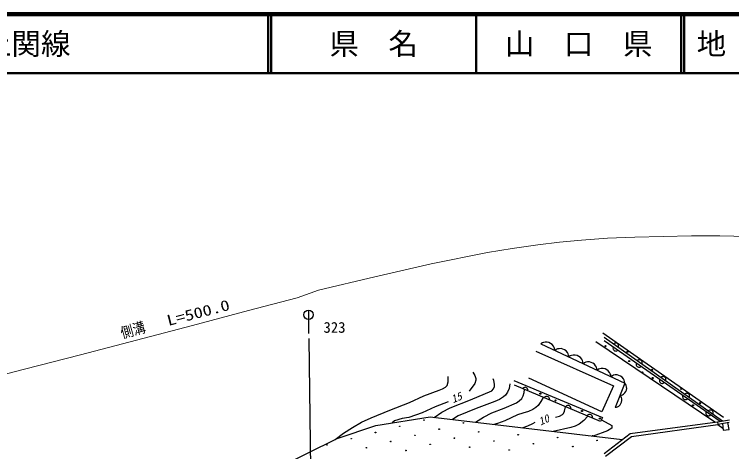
# Model space of a CAD drawing. Units: millimetres, scale not verified. Extents: x 27351 to 680000, y 20000 to 380000.
# Drawn here: x 254724 to 376306, y 305796 to 380000 of the extents above; entities that cross this region are included whole.
import ezdxf
from ezdxf.enums import TextEntityAlignment as Align

# ---------------------------------------------------------------- set-up
doc = ezdxf.new("R2010")
doc.units = ezdxf.units.MM
doc.header["$LTSCALE"] = 1000
for name, color, linetype, lineweight in [('M-BGD', 7, 'Continuous', 25), ('M-STR-HTXT', 7, 'Continuous', 13), ('M-STR-STRC', 7, 'Continuous', 25), ('M-TTL', 2, 'Continuous', 140), ('M-TTL-LINE', 7, 'Continuous', 50)]:
    doc.layers.add(name, color=color, linetype=linetype, lineweight=lineweight)
doc.layers.add('M-TTL-TXT', color=7, linetype='Continuous')
doc.styles.add('ＭＳ ゴシック', font='')
doc.styles.get('ＭＳ ゴシック').set_extended_font_data('MS Gothic')

msp = doc.modelspace()

# ---------------------------------------------------------------- linework, layer by layer
at = {"layer": 'M-BGD'}
for p, q in [((354474, 325949), (374930, 311643)), ((354675, 325213), (374744, 311005)), ((354675, 324678), (374332, 310945)), ((344231, 324246), (343979, 324077)), ((343979, 324077), (358218, 317392)), ((344438, 324321), (344231, 324246)), ((344693, 324374), (344438, 324321)), ((345041, 324382), (344693, 324374)), ((345346, 324297), (345041, 324382)), ((345628, 324164), (345346, 324297)), ((345889, 323984), (345628, 324164)), ((346105, 323711), (345889, 323984)), ((346227, 323481), (346105, 323711)), ((346302, 323273), (346227, 323481)), ((373462, 310823), (353271, 324411)), ((356195, 323470), (356186, 323354)), ((356231, 323591), (356195, 323470)), ((356375, 324156), (356273, 324081)), ((356482, 324203), (356375, 324156)), ((356622, 324227), (356482, 324203)), ((356738, 324218), (356622, 324227)), ((356859, 324181), (356738, 324218)), ((356990, 324089), (356859, 324181)), ((357064, 323987), (356990, 324089)), ((357111, 323880), (357064, 323987)), ((357090, 323503), (357126, 323624)), ((357135, 323741), (357111, 323880)), ((357126, 323624), (357135, 323741)), ((343110, 322873), (356279, 316991)), ((346332, 322972), (346302, 323273)), ((346584, 323141), (346332, 322972)), ((346792, 323216), (346584, 323141)), ((347046, 323269), (346792, 323216)), ((347395, 323277), (347046, 323269)), ((347699, 323192), (347395, 323277)), ((347982, 323059), (347699, 323192)), ((348242, 322879), (347982, 323059)), ((348458, 322606), (348242, 322879)), ((348580, 322376), (348458, 322606)), ((348655, 322169), (348580, 322376)), ((356186, 323354), (356211, 323215)), ((356211, 323215), (356259, 323108)), ((356259, 323108), (356334, 323007)), ((356334, 323007), (356465, 322915)), ((356465, 322915), (356587, 322879)), ((356587, 322879), (356703, 322871)), ((356703, 322871), (356842, 322896)), ((356842, 322896), (356949, 322943)), ((356949, 322943), (357050, 323019)), ((348686, 321867), (348655, 322169)), ((348947, 322042), (348686, 321867)), ((349163, 322120), (348947, 322042)), ((349427, 322175), (349163, 322120)), ((349789, 322184), (349427, 322175)), ((350105, 322095), (349789, 322184)), ((350399, 321958), (350105, 322095)), ((350669, 321771), (350399, 321958)), ((350894, 321487), (350669, 321771)), ((351020, 321248), (350894, 321487)), ((351098, 321033), (351020, 321248)), ((351130, 320719), (351098, 321033)), ((351844, 321016), (351589, 320963)), ((352192, 321025), (351844, 321016)), ((352497, 320939), (352192, 321025)), ((360389, 321314), (360287, 321240)), ((360496, 321361), (360389, 321314)), ((360636, 321385), (360496, 321361)), ((360752, 321376), (360636, 321385)), ((360873, 321340), (360752, 321376)), ((361003, 321247), (360873, 321340)), ((361078, 321145), (361003, 321247)), ((361125, 321038), (361078, 321145)), ((361149, 320899), (361125, 321038)), ((351382, 320888), (351130, 320719)), ((351589, 320963), (351382, 320888)), ((352779, 320807), (352497, 320939)), ((353040, 320627), (352779, 320807)), ((353256, 320353), (353040, 320627)), ((353378, 320124), (353256, 320353)), ((353453, 319916), (353378, 320124)), ((353483, 319614), (353453, 319916)), ((353735, 319784), (353483, 319614)), ((353943, 319858), (353735, 319784)), ((354197, 319911), (353943, 319858)), ((354546, 319920), (354197, 319911)), ((354850, 319834), (354546, 319920)), ((355133, 319702), (354850, 319834)), ((360126, 320724), (360118, 320607)), ((360118, 320607), (360143, 320468)), ((360162, 320845), (360126, 320724)), ((360143, 320468), (360190, 320362)), ((360190, 320362), (360266, 320260)), ((360266, 320260), (360397, 320168)), ((360397, 320168), (360518, 320132)), ((360518, 320132), (360635, 320124)), ((360635, 320124), (360774, 320149)), ((360774, 320149), (360880, 320197)), ((360880, 320197), (360982, 320272)), ((361104, 320662), (361140, 320783)), ((361140, 320783), (361149, 320899)), ((355393, 319522), (355133, 319702)), ((355609, 319248), (355393, 319522)), ((355731, 319019), (355609, 319248)), ((355806, 318811), (355731, 319019)), ((355837, 318510), (355806, 318811)), ((356089, 318679), (355837, 318510)), ((356296, 318754), (356089, 318679)), ((356551, 318806), (356296, 318754)), ((356899, 318815), (356551, 318806)), ((357204, 318729), (356899, 318815)), ((357486, 318597), (357204, 318729)), ((357747, 318417), (357486, 318597)), ((339366, 317860), (354407, 311576)), ((354274, 312579), (341906, 318261)), ((358218, 317392), (356546, 313314)), ((357963, 318143), (357747, 318417)), ((358085, 317914), (357963, 318143)), ((358160, 317706), (358085, 317914)), ((358190, 317405), (358160, 317706)), ((358371, 317186), (358218, 317392)), ((364058, 317977), (364050, 317861)), ((364050, 317861), (364074, 317721)), ((364094, 318098), (364058, 317977)), ((364074, 317721), (364122, 317615)), ((364122, 317615), (364197, 317513)), ((364197, 317513), (364329, 317422)), ((364403, 318473), (364301, 318398)), ((364329, 317422), (364450, 317386)), ((364510, 318520), (364403, 318473)), ((364450, 317386), (364566, 317378)), ((364649, 318543), (364510, 318520)), ((364566, 317378), (364705, 317402)), ((364766, 318535), (364649, 318543)), ((364705, 317402), (364812, 317450)), ((364887, 318498), (364766, 318535)), ((364812, 317450), (364913, 317526)), ((365017, 318406), (364887, 318498)), ((365092, 318304), (365017, 318406)), ((365139, 318197), (365092, 318304)), ((365117, 317820), (365154, 317941)), ((365163, 318057), (365139, 318197)), ((365154, 317941), (365163, 318057)), ((354073, 310908), (339500, 317058)), ((340944, 316578), (340861, 316483)), ((341039, 316647), (340944, 316578)), ((341170, 316700), (341039, 316647)), ((341285, 316717), (341170, 316700)), ((341411, 316707), (341285, 316717)), ((341559, 316645), (341411, 316707)), ((341654, 316561), (341559, 316645)), ((341722, 316467), (341654, 316561)), ((341776, 316336), (341722, 316467)), ((341792, 316221), (341776, 316336)), ((341782, 316094), (341792, 316221)), ((356279, 316991), (354274, 312579)), ((358361, 316002), (358461, 316246)), ((358443, 317014), (358371, 317186)), ((358499, 316801), (358443, 317014)), ((358461, 316246), (358521, 316507)), ((358521, 316507), (358499, 316801)), ((344588, 315041), (344504, 314946)), ((344682, 315110), (344588, 315041)), ((344813, 315163), (344682, 315110)), ((344928, 315179), (344813, 315163)), ((345054, 315169), (344928, 315179)), ((345202, 315107), (345054, 315169)), ((345297, 315024), (345202, 315107)), ((345366, 314930), (345297, 315024)), ((345419, 314799), (345366, 314930)), ((357383, 315356), (357637, 315395)), ((357537, 315151), (357383, 315356)), ((357609, 314978), (357537, 315151)), ((357664, 314766), (357609, 314978)), ((357637, 315395), (357809, 315467)), ((357809, 315467), (357998, 315580)), ((357998, 315580), (358220, 315774)), ((358220, 315774), (358361, 316002)), ((367989, 315230), (367981, 315114)), ((367981, 315114), (368006, 314975)), ((368025, 315352), (367989, 315230)), ((368006, 314975), (368053, 314868)), ((368417, 315631), (368315, 315556)), ((368524, 315678), (368417, 315631)), ((368663, 315702), (368524, 315678)), ((368780, 315693), (368663, 315702)), ((368901, 315656), (368780, 315693)), ((369031, 315564), (368901, 315656)), ((369106, 315462), (369031, 315564)), ((369153, 315355), (369106, 315462)), ((369131, 314978), (369168, 315099)), ((369177, 315216), (369153, 315355)), ((369168, 315099), (369177, 315216)), ((345435, 314683), (345419, 314799)), ((345425, 314557), (345435, 314683)), ((357164, 313544), (357386, 313738)), ((357386, 313738), (357527, 313966)), ((357527, 313966), (357627, 314210)), ((357627, 314210), (357686, 314471)), ((357686, 314471), (357664, 314766)), ((368053, 314868), (368129, 314767)), ((368129, 314767), (368260, 314675)), ((368260, 314675), (368381, 314639)), ((368381, 314639), (368498, 314631)), ((368498, 314631), (368637, 314656)), ((368637, 314656), (368743, 314703)), ((368743, 314703), (368845, 314779)), ((348231, 313503), (348147, 313408)), ((348325, 313572), (348231, 313503)), ((348456, 313625), (348325, 313572)), ((348572, 313642), (348456, 313625)), ((348698, 313632), (348572, 313642)), ((348845, 313570), (348698, 313632)), ((348940, 313486), (348845, 313570)), ((349009, 313392), (348940, 313486)), ((349062, 313261), (349009, 313392)), ((349079, 313146), (349062, 313261)), ((349069, 313019), (349079, 313146)), ((356549, 313321), (356803, 313359)), ((356803, 313359), (356975, 313431)), ((356975, 313431), (357164, 313544)), ((371921, 312484), (371913, 312367)), ((371957, 312605), (371921, 312484)), ((372431, 312789), (372329, 312714)), ((372538, 312836), (372431, 312789)), ((372677, 312860), (372538, 312836)), ((372794, 312851), (372677, 312860)), ((372915, 312815), (372794, 312851)), ((373045, 312722), (372915, 312815)), ((373120, 312620), (373045, 312722)), ((373167, 312513), (373120, 312620)), ((373191, 312374), (373167, 312513)), ((316003, 310224), (325195, 311686)), ((325195, 311686), (357772, 307838)), ((351874, 311966), (351791, 311871)), ((351968, 312035), (351874, 311966)), ((352099, 312088), (351968, 312035)), ((352215, 312104), (352099, 312088)), ((352341, 312094), (352215, 312104)), ((352488, 312032), (352341, 312094)), ((352583, 311949), (352488, 312032)), ((352652, 311854), (352583, 311949)), ((352705, 311723), (352652, 311854)), ((352722, 311608), (352705, 311723)), ((352712, 311482), (352722, 311608)), ((354407, 311576), (354073, 310908)), ((371913, 312367), (371937, 312228)), ((371937, 312228), (371985, 312122)), ((371985, 312122), (372060, 312020)), ((372060, 312020), (372192, 311929)), ((372192, 311929), (372313, 311893)), ((372313, 311893), (372429, 311884)), ((372429, 311884), (372569, 311909)), ((372569, 311909), (372675, 311957)), ((372675, 311957), (372776, 312032)), ((373145, 312137), (373182, 312258)), ((373182, 312258), (373191, 312374)), ((309422, 308030), (316003, 310224)), ((354220, 311202), (356012, 310239)), ((356012, 310239), (356012, 309771)), ((359119, 308858), (373889, 310881)), ((359317, 308381), (373957, 310386)), ((373889, 310881), (375950, 311178)), ((373889, 310881), (373957, 310386)), ((375895, 310768), (373957, 310386)), ((373957, 310386), (374832, 309756)), ((374778, 310548), (374855, 309426)), ((375895, 309536), (375637, 310717)), ((355276, 309303), (352852, 308419)), ((354684, 305498), (359119, 308858)), ((356012, 309771), (355276, 309303)), ((374855, 309426), (375895, 309536)), ((293121, 299999), (309422, 308030)), ((352781, 308427), (352803, 308568)), ((354905, 305038), (359317, 308381))]:
    msp.add_line(p, q, dxfattribs=at)
for points in [[(309076, 307860), (310520, 308934), (312012, 309905), (313588, 310776), (315215, 311559), (318345, 312865), (321705, 314153), (324141, 315241), (326710, 316255), (327315, 316454), (327830, 316744), (328070, 317043), (328253, 317625), (328277, 318553)], [(332455, 319284), (332790, 318746), (332973, 318194), (332969, 317944), (332782, 317370), (331828, 316046)], [(325856, 311608), (327206, 312477), (328590, 313226), (332043, 314569), (335669, 316127), (335928, 316448), (336111, 316881), (336127, 317264), (335993, 317861), (335902, 318135)], [(338722, 317299), (338571, 316507), (338317, 315868), (337958, 315382), (337627, 315083), (336942, 314669), (336154, 314321), (332977, 313127), (329948, 311868), (328995, 311237)], [(332868, 310780), (334232, 311626), (335646, 312369), (337752, 313167), (339833, 314080), (340315, 314396), (340748, 314810), (340986, 315242), (341135, 315827), (341204, 316339)], [(344350, 315011), (343974, 314289), (343517, 313640), (343124, 313277), (342614, 312953), (341875, 312634), (340916, 312344), (340021, 312042), (338928, 311548), (337838, 311037), (336629, 310598), (336007, 310409)], [(328277, 314270), (326045, 313388), (323843, 312410), (322731, 311965), (321577, 311617), (320445, 311427), (319136, 311021), (318780, 310666)], [(346451, 311659), (347098, 311815), (347627, 312081), (347809, 312286), (347958, 312650), (348117, 313421)], [(351945, 311806), (351224, 311091), (350441, 310481), (349783, 310147), (349022, 309893), (346054, 309222)], [(340818, 309841), (341763, 310177), (342624, 310596), (343005, 310823)]]:
    msp.add_lwpolyline(points, dxfattribs=at)
for centre, radius in [((354930, 323706), 100), ((358649, 322761), 100), ((358944, 321167), 100), ((362840, 319692), 100), ((361187, 319219), 100), ((362899, 318275), 100), ((362958, 318275), 100), ((367740, 316445), 100), ((343877, 315644), 100), ((346446, 314473), 100), ((369747, 313670), 100), ((370927, 314025), 100), ((350941, 312697), 100), ((353952, 311405), 100), ((320045, 310098), 50), ((324156, 311149), 50), ((330847, 310671), 50), ((315935, 309047), 50), ((326736, 309620), 50), ((333427, 309141), 50), ((311824, 307996), 50), ((322626, 308568), 50), ((329317, 308090), 50), ((336008, 307611), 50), ((340119, 308663), 50), ((346810, 308184), 50), ((353501, 307706), 50), ((307714, 306945), 50), ((314405, 306466), 50), ((318516, 307517), 50), ((325207, 307039), 50), ((331898, 306560), 50), ((342699, 307133), 50), ((349390, 306655), 50), ((321096, 305988), 50), ((338589, 306082), 50)]:
    msp.add_circle(centre, radius, dxfattribs=at)
at = {"layer": 'M-STR-HTXT'}
msp.add_line((302637, 331907), (306299, 333194), dxfattribs=at)
for points in [[(306299, 333194), (315827, 335477), (325386, 337647), (334939, 339568), (339081, 340277), (343434, 340915), (347101, 341354), (350882, 341704), (355272, 341997), (359869, 342198), (369507, 342395), (374309, 342411), (379026, 342323)], [(246990, 317383), (256469, 319801), (265956, 322250), (275438, 324724), (284916, 327217), (294392, 329722), (302637, 331907)]]:
    msp.add_lwpolyline(points, dxfattribs=at)
at = {"layer": 'M-STR-STRC'}
for p, q in [((304584, 329823), (304584, 325823)), ((304624, 325000), (305052, 292447))]:
    msp.add_line(p, q, dxfattribs=at)
msp.add_circle((304584, 329023), 800, dxfattribs=at)
at = {"layer": 'M-TTL'}
msp.add_line((680000, 380000), (40000, 380000), dxfattribs=at)
at = {"layer": 'M-TTL-LINE'}
for p, q in [((297750, 380000), (297750, 370000)), ((298250, 380000), (298250, 370000)), ((333000, 380000), (333000, 370000)), ((367750, 380000), (367750, 370000)), ((368250, 380000), (368250, 370000)), ((40000, 370000), (680000, 370000))]:
    msp.add_line(p, q, dxfattribs=at)

# ---------------------------------------------------------------- texts
at = {"layer": 'M-BGD', "style": 'ＭＳ ゴシック', "oblique": 15}
for s, rotation, p in [('15', 23.2, (329243, 313637)), ('10', 24.4, (344073, 309850))]:
    msp.add_text(s, height=1320, rotation=rotation, dxfattribs=at).set_placement(p, align=Align.BOTTOM_LEFT)
at = {"layer": 'M-STR-HTXT', "style": 'ＭＳ ゴシック'}
for s, rotation, width, p in [('L=500.0', 14.6, 1.25, (280975, 326592)), ('側溝', 15.9, 0.85, (273189, 324454))]:
    msp.add_text(s, height=1833, rotation=rotation, dxfattribs=dict(at, width=width)).set_placement(p, align=Align.BOTTOM_LEFT)
at = {"layer": 'M-STR-STRC', "style": 'ＭＳ ゴシック'}
msp.add_text('323', height=1833, dxfattribs=at).set_placement((307117, 325418), align=Align.BOTTOM_LEFT)
at = {"layer": 'M-TTL-TXT', "style": 'ＭＳ ゴシック'}
for s, p in [('主要地方道 光上関線', (216734, 375000)), ('地 名', (370380, 375000))]:
    msp.add_text(s, height=3666, dxfattribs=at).set_placement(p, align=Align.MIDDLE_LEFT)
for s, p in [('県\u3000名', (315625, 375000)), ('山\u3000口\u3000県', (350375, 375000))]:
    msp.add_text(s, height=3666, dxfattribs=at).set_placement(p, align=Align.MIDDLE_CENTER)

doc.saveas('drawing.dxf')
